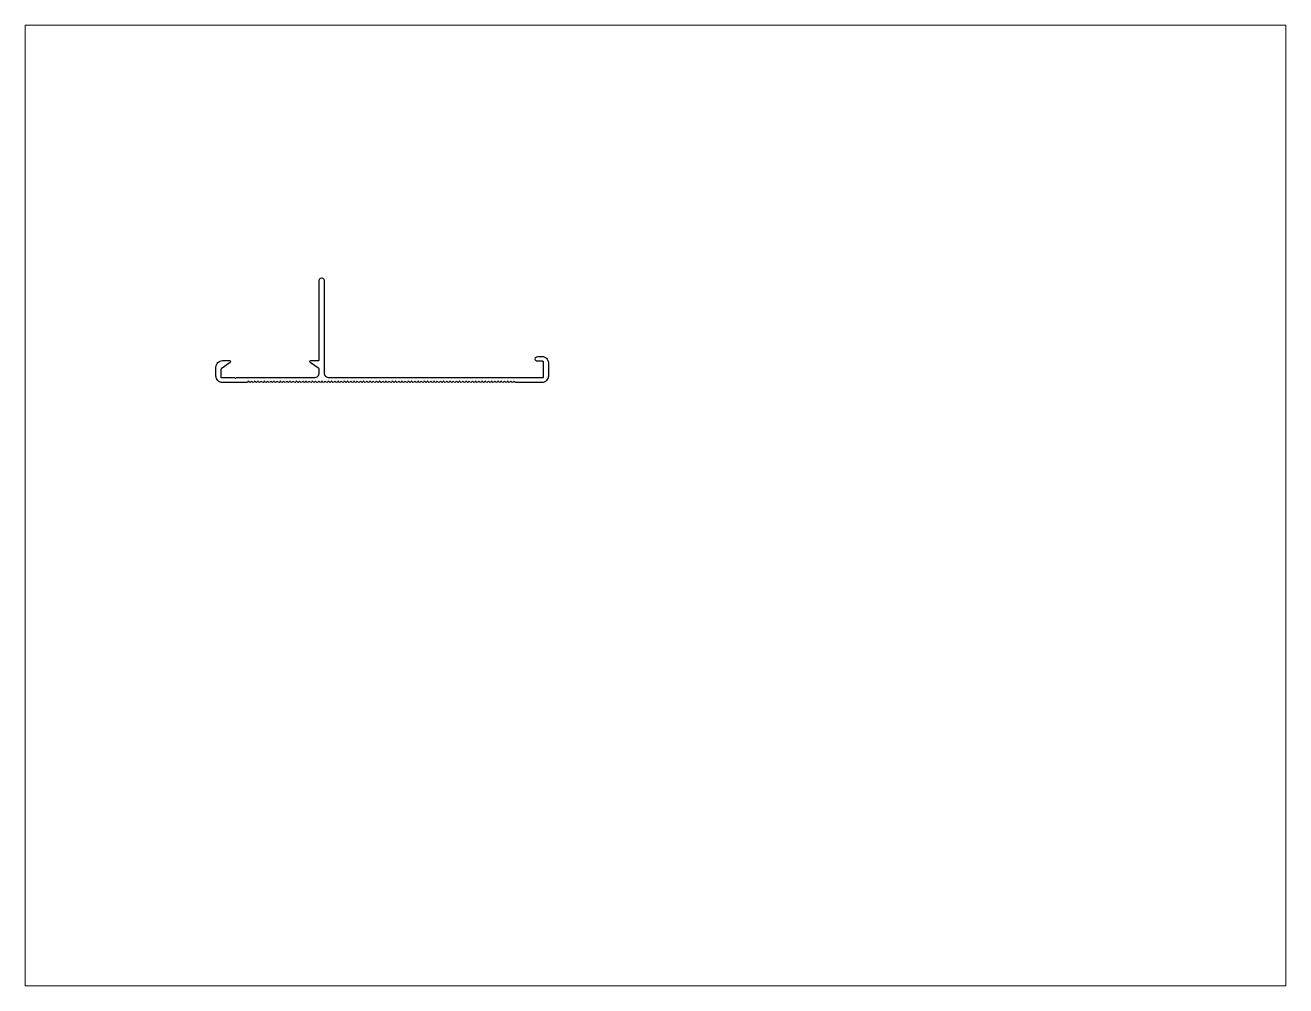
# Paper-space layout 'Layout1' of a CAD drawing. Extents: x 27 to 240, y 20 to 183.
# The model-space entities are those that its viewports show. They can reach past a viewport. Long polylines and large blocks are cut down to what shows.
import ezdxf

# ---------------------------------------------------------------- set-up
doc = ezdxf.new("R2010")
doc.units = 0
doc.header["$LTSCALE"] = 15
doc.layers.get('0').update_dxf_attribs({"linetype": 'CONTINUOUS'})

msp = doc.modelspace()

# ---------------------------------------------------------------- linework, layer by layer
at = {"color": 0, "linetype": 'CONTINUOUS', "ltscale": 0.05}
msp.add_lwpolyline([(128.42, 168.16, -0.816497), (127.83, 168.16, 0.816497), (127.44, 168.16, -0.816497), (126.85, 168.16, 0.816497), (126.46, 168.16, -0.816497), (125.87, 168.16, 0.816497), (125.48, 168.16, -0.816497), (124.89, 168.16, 0.816497), (124.5, 168.16, -0.816497), (123.91, 168.16, 0.816497), (123.52, 168.16, -0.816497), (122.93, 168.16, 0.816497), (122.54, 168.16, -0.816497), (121.95, 168.16, 0.816497), (121.56, 168.16, -0.816497), (120.97, 168.16, 0.816497), (120.58, 168.16, -0.816497), (119.99, 168.16, 0.816497), (119.6, 168.16, -0.816497), (119.01, 168.16, 0.816497), (118.62, 168.16, -0.816497), (118.03, 168.16, 0.816497), (117.64, 168.16, -0.816497), (117.05, 168.16, 0.816497), (116.66, 168.16, -0.816497), (116.07, 168.16, 0.816497), (115.68, 168.16, -0.816497), (115.09, 168.16, 0.816497), (114.7, 168.16, -0.816497), (114.11, 168.16, 0.816497), (113.72, 168.16, -0.816497), (113.13, 168.16, 0.816497), (112.74, 168.16, -0.816497), (112.15, 168.16, 0.816497), (111.76, 168.16, -0.816497), (111.18, 168.16, 0.816497), (110.78, 168.16, -0.816497), (110.2, 168.16, 0.816497), (109.8, 168.16, -0.816497), (109.22, 168.16, 0.816497), (108.82, 168.16, -0.816497), (108.24, 168.16, 0.816497), (107.84, 168.16, -0.816497), (107.26, 168.16, 0.816497), (106.86, 168.16, -0.889259), (106.27, 168.21, 0.711131), (105.9, 168.16, -0.816497), (105.31, 168.16, 0.816497), (104.92, 168.16, -0.816497), (104.33, 168.16, 0.816497), (103.94, 168.16, -0.816497), (103.35, 168.16, 0.816497), (102.96, 168.16, -0.816497), (102.37, 168.16, 0.816497), (101.98, 168.16, -0.816497), (101.39, 168.16, 0.816497), (101, 168.16, -0.816497), (100.41, 168.16, 0.816497), (100.02, 168.16, -0.816497), (99.43, 168.16, 0.816497), (99.04, 168.16, -0.816497), (98.45, 168.16, 0.816497), (98.06, 168.16, -0.816497), (97.47, 168.16, 0.816497), (97.08, 168.16, -0.816497), (96.49, 168.16, 0.816497), (96.1, 168.16, -0.816497), (95.51, 168.16, 0.816497), (95.12, 168.16, -0.816497), (94.53, 168.16, 0.816497), (94.14, 168.16, -0.816497), (93.55, 168.16, 0.816497), (93.16, 168.16, -0.816497), (92.57, 168.16, 0.816497), (92.18, 168.16, -0.816497), (91.59, 168.16, 0.816497), (91.2, 168.16, -0.816497), (90.61, 168.16, 0.816497), (90.22, 168.16, -0.816497), (89.63, 168.16, 0.816497), (89.24, 168.16, -0.816497), (88.65, 168.16, 0.816497), (88.26, 168.16, -0.816497), (87.67, 168.16, 0.816497), (87.28, 168.16, -0.816497), (86.69, 168.16, 0.816497), (86.3, 168.16, -0.816497), (85.71, 168.16, 0.816497), (85.32, 168.16, -0.816497), (84.73, 168.16, 0.816497), (84.34, 168.16, -0.816497), (83.75, 168.16, 0.816497), (83.36, 168.16, -0.816497), (82.77, 168.16, 0.816497), (82.38, 168.16, -0.816497), (81.79, 168.16, 0.816497), (81.4, 168.16, -0.816497), (80.81, 168.16, 0.816497), (80.42, 168.16, -0.816497), (79.83, 168.16, 0.816497), (79.44, 168.16, -0.816497), (78.85, 168.16, 0.816497), (78.46, 168.16, -0.816497), (77.87, 168.16, 0.816497), (77.48, 168.16, -0.816497), (76.89, 168.16, 0.816497), (76.5, 168.16, -0.816497), (75.91, 168.16, 0.816497), (75.52, 168.16, -0.816497), (74.93, 168.16, 0.816497), (74.54, 168.16, -0.816497), (73.95, 168.16, 0.816497), (73.56, 168.16, -0.816497), (72.97, 168.16, 0.816497), (72.58, 168.16, -0.816497), (71.99, 168.16, 0.816497), (71.6, 168.16, -0.816497), (71.01, 168.16, 0.816497), (70.62, 168.16, -0.816497), (70.04, 168.16, 0.816497), (69.64, 168.16, -0.816497), (69.06, 168.16, 0.816497), (68.66, 168.16, -0.816497), (68.08, 168.16, 0.816497), (67.68, 168.16, -0.816497), (67.1, 168.16, 0.816497), (66.7, 168.16, -0.816497), (66.12, 168.16, 0.816497), (65.72, 168.16, -0.356394), (65.43, 167.92), (58.02, 167.92, -0.414214), (56.02, 169.92), (56.02, 172.62, -0.414214), (58.02, 174.62), (60.22, 174.62, -0.732003), (60.39, 174.07), (57.65, 172.14, 0.243852), (57.52, 171.89), (57.52, 169.72, 0.414214), (57.82, 169.42), (61.72, 169.42), (62.02, 169.12), (62.32, 169.42), (86.12, 169.42, 0.414214), (87.62, 170.92), (87.62, 171.96, 0.243852), (87.49, 172.21), (84.85, 174.07, -0.732003), (85.02, 174.62), (87.32, 174.62, 0.414214), (87.62, 174.92), (87.62, 199.12, -1.066667), (89.12, 199.12), (89.12, 171.86), (89.12, 170.92, 0.414214), (90.62, 169.42), (155.92, 169.42, 0.414214), (156.22, 169.72), (156.22, 174.12, 0.414214), (155.92, 174.42), (154.52, 174.42, -1.066667), (154.52, 175.92), (155.72, 175.92, -0.414214), (157.72, 173.92), (157.72, 169.92, -0.414214), (155.72, 167.92), (147.72, 167.92, -0.356394), (147.43, 168.16, 0.816497), (147.04, 168.16, -0.816497), (146.45, 168.16, 0.816497), (146.06, 168.16, -0.816497), (145.47, 168.16, 0.816497), (145.08, 168.16, -0.816497), (144.49, 168.16, 0.816497), (144.1, 168.16, -0.816497), (143.51, 168.16, 0.816497), (143.12, 168.16, -0.816497), (142.53, 168.16, 0.816497), (142.14, 168.16, -0.816497), (141.55, 168.16, 0.816497), (141.16, 168.16, -0.816497), (140.57, 168.16, 0.816497), (140.18, 168.16, -0.816497), (139.59, 168.16, 0.816497), (139.2, 168.16, -0.816497), (138.61, 168.16, 0.816497), (138.22, 168.16, -0.816497), (137.63, 168.16, 0.816497), (137.24, 168.16, -0.816497), (136.65, 168.16, 0.816497), (136.26, 168.16, -0.816497), (135.67, 168.16, 0.816497), (135.28, 168.16, -0.816497), (134.69, 168.16, 0.816497), (134.3, 168.16, -0.816497), (133.71, 168.16, 0.816497), (133.32, 168.16, -0.816497), (132.73, 168.16, 0.816497), (132.34, 168.16, -0.816497), (131.75, 168.16, 0.816497), (131.36, 168.16, -0.816497), (130.77, 168.16, 0.816497), (130.38, 168.16, -0.816497), (129.79, 168.16, 0.816497), (129.4, 168.16, -0.816497), (128.81, 168.16, 0.816497)], format="xyb", close=True, dxfattribs=at)

psp = doc.layouts.get("Layout1")

# ---------------------------------------------------------------- viewports
at = {"layer": '0', "color": 0, "linetype": 'BYBLOCK', "ltscale": 0.05}
psp.add_viewport(center=(133.35, 101.6), size=(213.36, 162.56), view_center_point=(190.51, 130.3), view_height=293.8955, dxfattribs=at)

doc.saveas('drawing.dxf')
